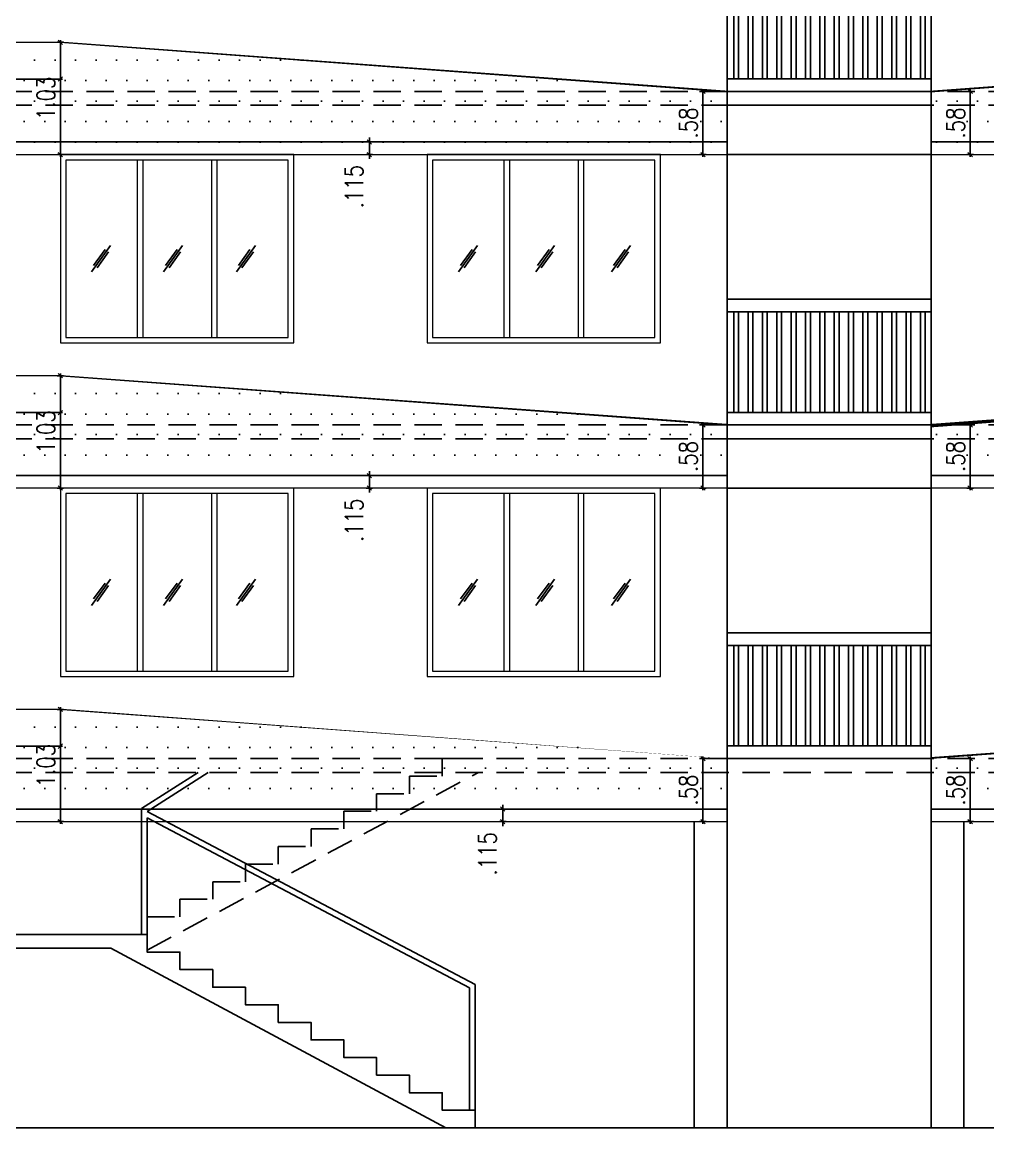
# Model space of a CAD drawing. Header units: inches. Extents: x 14331 to 14549, y 2557 to 2714.
# Drawn here: x 14365.98 to 14374.82, y 2650.61 to 2660.72 of the extents above; entities that cross this region are included whole.
import ezdxf

# ---------------------------------------------------------------- set-up
doc = ezdxf.new("R2010")
doc.units = ezdxf.units.IN
doc.header["$LTSCALE"] = 0.25
doc.header["$MEASUREMENT"] = 0
doc.header["$PDMODE"] = 35
doc.linetypes.add('1', pattern=[0])
doc.linetypes.add('DASHEDX2', pattern=[1.5, 1, -0.5])
for name, color, linetype in [('ELE.PROJ.', 1, 'Continuous'), ('GLASS WINDOW', 251, '1'), ('hatch', 251, 'Continuous'), ('proj-internal', 1, 'DASHEDX2'), ('Stair', 34, 'Continuous'), ('steel', 251, 'Continuous'), ('wall', 7, 'Continuous'), ('WORKING DIM', 7, 'Continuous')]:
    doc.layers.add(name, color=color, linetype=linetype)
doc.layers.add('WINDOW', color=106, linetype='Continuous', lineweight=13)
doc.styles.add('romans', font='romans.shx', dxfattribs={"width": 0.8})
doc.dimstyles.new('121', dxfattribs={"dimscale": 0.1, "dimtxt": 1.65, "dimasz": 0.2, "dimexe": 0.03125, "dimexo": 0.25, "dimgap": 0.5, "dimtad": 1, "dimzin": 4, "dimdsep": 46, "dimtxsty": 'romans', "dimblk1": 'MINITICK', "dimblk2": 'MINITICK', "dimsah": 1, "dimcen": 1, "dimse1": 1, "dimse2": 1, "dimclrd": 252, "dimclre": 256, "dimclrt": 7, "dimadec": 3, "dimazin": 0, "dimtfac": 0.8, "dimtix": 1, "dimtmove": 2, "dimatfit": 3, "dimfxl": 0, "dimtolj": 1, "dimtzin": 3, "dimarcsym": 0})
pattern_1 = [(0, (-249.3390109957127, 17.27428098757355), (0.09375, 0.1875), [0, -0.1875])]
pattern_2 = [(0, (-249.3390109957127, 20.32428098757327), (0.09375, 0.1875), [0, -0.1875])]
pattern_3 = [(0, (-249.3390109957127, 23.37428098757209), (0.09375, 0.1875), [0, -0.1875])]

# ---------------------------------------------------------------- blocks, each defined once
blk = doc.blocks.new('MINITICK')
at = {"color": 7}
for p, q in [((1, 1), (-1, -1)), ((-1, 0), (1, 0)), ((0, -1.5), (0, 1.5))]:
    blk.add_line(p, q, dxfattribs=at)
blk = doc.blocks.new('*D1093')
at = {"layer": 'Defpoints', "color": 0, "transparency": 16777216}
for p in [(14372.21149909216, 2653.987066924358), (14372.43250903034, 2653.987066924358), (14372.43250903042, 2653.410034404048)]:
    blk.add_point(p, dxfattribs=at)
at = {"layer": 'WORKING DIM', "color": 252, "lineweight": -2, "transparency": 16777216}
blk.add_line((14372.21149909216, 2653.430034404048), (14372.21149909216, 2653.967066924358), dxfattribs=at)
at = {"layer": 'WORKING DIM', "color": 252, "lineweight": -2, "transparency": 16777216, "xscale": 0.02, "yscale": 0.02, "zscale": 0.02}
for p, rotation in [((14372.21149909216, 2653.987066924358), 90), ((14372.21149909216, 2653.410034404048), 270)]:
    blk.add_blockref('MINITICK', p, dxfattribs=dict(at, rotation=rotation))
at = {"layer": 'WORKING DIM', "color": 7, "transparency": 16777216, "insert": (14372.07899909216, 2653.698550664205), "char_height": 0.165, "attachment_point": 5, "rotation": 90, "style": 'romans'}
blk.add_mtext('\\A1;.58', dxfattribs=at)
blk = doc.blocks.new('*D1094')
at = {"layer": 'Defpoints', "color": 0, "transparency": 16777216}
for p in [(14374.29988707864, 2653.987066924358), (14374.65658402193, 2653.987066924358), (14374.29988707857, 2653.410034404048)]:
    blk.add_point(p, dxfattribs=at)
at = {"layer": 'WORKING DIM', "color": 252, "lineweight": -2, "transparency": 16777216}
blk.add_line((14374.65658402193, 2653.430034404048), (14374.65658402193, 2653.967066924358), dxfattribs=at)
at = {"layer": 'WORKING DIM', "color": 252, "lineweight": -2, "transparency": 16777216, "xscale": 0.02, "yscale": 0.02, "zscale": 0.02}
for p, rotation in [((14374.65658402193, 2653.987066924358), 90), ((14374.65658402193, 2653.410034404048), 270)]:
    blk.add_blockref('MINITICK', p, dxfattribs=dict(at, rotation=rotation))
at = {"layer": 'WORKING DIM', "color": 7, "transparency": 16777216, "insert": (14374.52408402193, 2653.698550664205), "char_height": 0.165, "attachment_point": 5, "rotation": 90, "style": 'romans'}
blk.add_mtext('\\A1;.58', dxfattribs=at)
blk = doc.blocks.new('*D1099')
at = {"layer": 'Defpoints', "color": 0, "transparency": 16777216}
for p in [(14362.44775293539, 2654.504648325038), (14366.33494805632, 2654.437066924358), (14366.33494805632, 2654.100368775165)]:
    blk.add_point(p, dxfattribs=at)
at = {"layer": 'WORKING DIM', "color": 252, "lineweight": -2, "transparency": 16777216}
blk.add_line((14362.46775293539, 2654.100368775165), (14366.31494805632, 2654.100368775165), dxfattribs=at)
at = {"layer": 'WORKING DIM', "color": 252, "lineweight": -2, "transparency": 16777216, "xscale": 0.02, "yscale": 0.02, "zscale": 0.02, "rotation": 180}
blk.add_blockref('MINITICK', (14362.44775293539, 2654.100368775165), dxfattribs=at)
at = {"layer": 'WORKING DIM', "color": 252, "lineweight": -2, "transparency": 16777216, "xscale": 0.02, "yscale": 0.02, "zscale": 0.02}
blk.add_blockref('MINITICK', (14366.33494805632, 2654.100368775165), dxfattribs=at)
at = {"layer": 'WORKING DIM', "color": 7, "transparency": 16777216, "insert": (14364.39135049586, 2654.232868775165), "char_height": 0.165, "attachment_point": 5, "style": 'romans'}
blk.add_mtext('\\A1;3.89', dxfattribs=at)
blk = doc.blocks.new('*D1101')
at = {"layer": 'Defpoints', "color": 0, "transparency": 16777216}
for p in [(14366.33494805632, 2654.437066924358), (14366.33494805632, 2653.410034404048), (14368.46909439723, 2653.410034404048)]:
    blk.add_point(p, dxfattribs=at)
at = {"layer": 'WORKING DIM', "color": 252, "lineweight": -2, "transparency": 16777216}
blk.add_line((14366.33494805632, 2654.417066924358), (14366.33494805632, 2653.430034404048), dxfattribs=at)
at = {"layer": 'WORKING DIM', "color": 252, "lineweight": -2, "transparency": 16777216, "xscale": 0.02, "yscale": 0.02, "zscale": 0.02}
for p, rotation in [((14366.33494805632, 2654.437066924358), 90), ((14366.33494805632, 2653.410034404048), 270)]:
    blk.add_blockref('MINITICK', p, dxfattribs=dict(at, rotation=rotation))
at = {"layer": 'WORKING DIM', "color": 7, "transparency": 16777216, "insert": (14366.20244805633, 2653.923550664205), "char_height": 0.165, "attachment_point": 5, "rotation": 90, "style": 'romans'}
blk.add_mtext('\\A1;1.03', dxfattribs=at)
blk = doc.blocks.new('*D1110')
at = {"layer": 'Defpoints', "color": 0, "transparency": 16777216}
for p in [(14372.21149909216, 2657.037066924358), (14372.43250903034, 2657.037066924358), (14372.43250903042, 2656.460034404047)]:
    blk.add_point(p, dxfattribs=at)
at = {"layer": 'WORKING DIM', "color": 252, "lineweight": -2, "transparency": 16777216}
blk.add_line((14372.21149909216, 2656.480034404047), (14372.21149909216, 2657.017066924358), dxfattribs=at)
at = {"layer": 'WORKING DIM', "color": 252, "lineweight": -2, "transparency": 16777216, "xscale": 0.02, "yscale": 0.02, "zscale": 0.02}
for p, rotation in [((14372.21149909216, 2657.037066924358), 90), ((14372.21149909216, 2656.460034404047), 270)]:
    blk.add_blockref('MINITICK', p, dxfattribs=dict(at, rotation=rotation))
at = {"layer": 'WORKING DIM', "color": 7, "transparency": 16777216, "insert": (14372.07899909216, 2656.748550664205), "char_height": 0.165, "attachment_point": 5, "rotation": 90, "style": 'romans'}
blk.add_mtext('\\A1;.58', dxfattribs=at)
blk = doc.blocks.new('*D1112')
at = {"layer": 'Defpoints', "color": 0, "transparency": 16777216}
for p in [(14374.29988707864, 2657.037066924358), (14374.65658402193, 2657.037066924358), (14374.29988707857, 2656.460034404047)]:
    blk.add_point(p, dxfattribs=at)
at = {"layer": 'WORKING DIM', "color": 252, "lineweight": -2, "transparency": 16777216}
blk.add_line((14374.65658402193, 2656.480034404047), (14374.65658402193, 2657.017066924358), dxfattribs=at)
at = {"layer": 'WORKING DIM', "color": 252, "lineweight": -2, "transparency": 16777216, "xscale": 0.02, "yscale": 0.02, "zscale": 0.02}
for p, rotation in [((14374.65658402193, 2657.037066924358), 90), ((14374.65658402193, 2656.460034404047), 270)]:
    blk.add_blockref('MINITICK', p, dxfattribs=dict(at, rotation=rotation))
at = {"layer": 'WORKING DIM', "color": 7, "transparency": 16777216, "insert": (14374.52408402193, 2656.748550664205), "char_height": 0.165, "attachment_point": 5, "rotation": 90, "style": 'romans'}
blk.add_mtext('\\A1;.58', dxfattribs=at)
blk = doc.blocks.new('*D1107')
at = {"layer": 'Defpoints', "color": 0, "transparency": 16777216}
for p in [(14362.44775293539, 2657.554648325038), (14366.33494805632, 2657.487066924357), (14366.33494805632, 2657.150368775165)]:
    blk.add_point(p, dxfattribs=at)
at = {"layer": 'WORKING DIM', "color": 252, "lineweight": -2, "transparency": 16777216}
blk.add_line((14362.46775293539, 2657.150368775165), (14366.31494805632, 2657.150368775165), dxfattribs=at)
at = {"layer": 'WORKING DIM', "color": 252, "lineweight": -2, "transparency": 16777216, "xscale": 0.02, "yscale": 0.02, "zscale": 0.02, "rotation": 180}
blk.add_blockref('MINITICK', (14362.44775293539, 2657.150368775165), dxfattribs=at)
at = {"layer": 'WORKING DIM', "color": 252, "lineweight": -2, "transparency": 16777216, "xscale": 0.02, "yscale": 0.02, "zscale": 0.02}
blk.add_blockref('MINITICK', (14366.33494805632, 2657.150368775165), dxfattribs=at)
at = {"layer": 'WORKING DIM', "color": 7, "transparency": 16777216, "insert": (14364.39135049586, 2657.282868775165), "char_height": 0.165, "attachment_point": 5, "style": 'romans'}
blk.add_mtext('\\A1;3.89', dxfattribs=at)
blk = doc.blocks.new('*D1105')
at = {"layer": 'Defpoints', "color": 0, "transparency": 16777216}
for p in [(14366.33494805632, 2657.487066924357), (14366.33494805632, 2656.460034404047), (14368.46909439723, 2656.460034404047)]:
    blk.add_point(p, dxfattribs=at)
at = {"layer": 'WORKING DIM', "color": 252, "lineweight": -2, "transparency": 16777216}
blk.add_line((14366.33494805632, 2657.467066924357), (14366.33494805632, 2656.480034404047), dxfattribs=at)
at = {"layer": 'WORKING DIM', "color": 252, "lineweight": -2, "transparency": 16777216, "xscale": 0.02, "yscale": 0.02, "zscale": 0.02}
for p, rotation in [((14366.33494805632, 2657.487066924357), 90), ((14366.33494805632, 2656.460034404047), 270)]:
    blk.add_blockref('MINITICK', p, dxfattribs=dict(at, rotation=rotation))
at = {"layer": 'WORKING DIM', "color": 7, "transparency": 16777216, "insert": (14366.20244805632, 2656.973550664205), "char_height": 0.165, "attachment_point": 5, "rotation": 90, "style": 'romans'}
blk.add_mtext('\\A1;1.03', dxfattribs=at)
blk = doc.blocks.new('*D1120')
at = {"layer": 'Defpoints', "color": 0, "transparency": 16777216}
for p in [(14372.21149909216, 2660.087066924356), (14372.43250903034, 2660.087066924356), (14372.43250903042, 2659.510034404046)]:
    blk.add_point(p, dxfattribs=at)
at = {"layer": 'WORKING DIM', "color": 252, "lineweight": -2, "transparency": 16777216}
blk.add_line((14372.21149909216, 2659.530034404046), (14372.21149909216, 2660.067066924356), dxfattribs=at)
at = {"layer": 'WORKING DIM', "color": 252, "lineweight": -2, "transparency": 16777216, "xscale": 0.02, "yscale": 0.02, "zscale": 0.02}
for p, rotation in [((14372.21149909216, 2660.087066924356), 90), ((14372.21149909216, 2659.510034404046), 270)]:
    blk.add_blockref('MINITICK', p, dxfattribs=dict(at, rotation=rotation))
at = {"layer": 'WORKING DIM', "color": 7, "transparency": 16777216, "insert": (14372.07899909216, 2659.798550664204), "char_height": 0.165, "attachment_point": 5, "rotation": 90, "style": 'romans'}
blk.add_mtext('\\A1;.58', dxfattribs=at)
blk = doc.blocks.new('*D1122')
at = {"layer": 'Defpoints', "color": 0, "transparency": 16777216}
for p in [(14374.29988707864, 2660.087066924356), (14374.65658402193, 2660.087066924356), (14374.29988707857, 2659.510034404046)]:
    blk.add_point(p, dxfattribs=at)
at = {"layer": 'WORKING DIM', "color": 252, "lineweight": -2, "transparency": 16777216}
blk.add_line((14374.65658402193, 2659.530034404046), (14374.65658402193, 2660.067066924356), dxfattribs=at)
at = {"layer": 'WORKING DIM', "color": 252, "lineweight": -2, "transparency": 16777216, "xscale": 0.02, "yscale": 0.02, "zscale": 0.02}
for p, rotation in [((14374.65658402193, 2660.087066924356), 90), ((14374.65658402193, 2659.510034404046), 270)]:
    blk.add_blockref('MINITICK', p, dxfattribs=dict(at, rotation=rotation))
at = {"layer": 'WORKING DIM', "color": 7, "transparency": 16777216, "insert": (14374.52408402193, 2659.798550664204), "char_height": 0.165, "attachment_point": 5, "rotation": 90, "style": 'romans'}
blk.add_mtext('\\A1;.58', dxfattribs=at)
blk = doc.blocks.new('*D1117')
at = {"layer": 'Defpoints', "color": 0, "transparency": 16777216}
for p in [(14362.44775293539, 2660.604648325037), (14366.33494805632, 2660.537066924356), (14366.33494805632, 2660.200368775163)]:
    blk.add_point(p, dxfattribs=at)
at = {"layer": 'WORKING DIM', "color": 252, "lineweight": -2, "transparency": 16777216}
blk.add_line((14362.46775293539, 2660.200368775163), (14366.31494805632, 2660.200368775163), dxfattribs=at)
at = {"layer": 'WORKING DIM', "color": 252, "lineweight": -2, "transparency": 16777216, "xscale": 0.02, "yscale": 0.02, "zscale": 0.02, "rotation": 180}
blk.add_blockref('MINITICK', (14362.44775293539, 2660.200368775163), dxfattribs=at)
at = {"layer": 'WORKING DIM', "color": 252, "lineweight": -2, "transparency": 16777216, "xscale": 0.02, "yscale": 0.02, "zscale": 0.02}
blk.add_blockref('MINITICK', (14366.33494805632, 2660.200368775163), dxfattribs=at)
at = {"layer": 'WORKING DIM', "color": 7, "transparency": 16777216, "insert": (14364.39135049586, 2660.332868775164), "char_height": 0.165, "attachment_point": 5, "style": 'romans'}
blk.add_mtext('\\A1;3.89', dxfattribs=at)
blk = doc.blocks.new('*D1115')
at = {"layer": 'Defpoints', "color": 0, "transparency": 16777216}
for p in [(14366.33494805632, 2660.537066924356), (14366.33494805632, 2659.510034404046), (14368.46909439723, 2659.510034404046)]:
    blk.add_point(p, dxfattribs=at)
at = {"layer": 'WORKING DIM', "color": 252, "lineweight": -2, "transparency": 16777216}
blk.add_line((14366.33494805632, 2660.517066924356), (14366.33494805632, 2659.530034404046), dxfattribs=at)
at = {"layer": 'WORKING DIM', "color": 252, "lineweight": -2, "transparency": 16777216, "xscale": 0.02, "yscale": 0.02, "zscale": 0.02}
for p, rotation in [((14366.33494805632, 2660.537066924356), 90), ((14366.33494805632, 2659.510034404046), 270)]:
    blk.add_blockref('MINITICK', p, dxfattribs=dict(at, rotation=rotation))
at = {"layer": 'WORKING DIM', "color": 7, "transparency": 16777216, "insert": (14366.20244805632, 2660.023550664203), "char_height": 0.165, "attachment_point": 5, "rotation": 90, "style": 'romans'}
blk.add_mtext('\\A1;1.03', dxfattribs=at)
blk = doc.blocks.new('*D1277')
at = {"layer": 'Defpoints', "color": 0, "transparency": 16777216}
for p in [(14370.38151505174, 2653.525034405184), (14370.58089537103, 2653.525034405184), (14370.58089537103, 2653.410034405184)]:
    blk.add_point(p, dxfattribs=at)
at = {"layer": 'WORKING DIM', "color": 252, "lineweight": -2, "transparency": 16777216}
for p, q in [((14370.38151505174, 2653.545034405184), (14370.38151505174, 2653.565034405184)), ((14370.38151505174, 2653.410034405184), (14370.38151505174, 2653.525034405184)), ((14370.38151505174, 2653.390034405184), (14370.38151505174, 2653.370034405184))]:
    blk.add_line(p, q, dxfattribs=at)
at = {"layer": 'WORKING DIM', "color": 252, "lineweight": -2, "transparency": 16777216, "xscale": 0.02, "yscale": 0.02, "zscale": 0.02}
for p, rotation in [((14370.38151505174, 2653.525034405184), 270), ((14370.38151505174, 2653.410034405184), 90)]:
    blk.add_blockref('MINITICK', p, dxfattribs=dict(at, rotation=rotation))
at = {"layer": 'WORKING DIM', "color": 7, "transparency": 16777216, "insert": (14370.24151505174, 2653.116214339031), "char_height": 0.165, "attachment_point": 5, "rotation": 90, "style": 'romans'}
blk.add_mtext('\\A1;.115', dxfattribs=at)
blk = doc.blocks.new('*D1282')
at = {"layer": 'Defpoints', "color": 0, "transparency": 16777216}
for p in [(14369.16122193806, 2656.575034405022), (14369.36060225735, 2656.575034405022), (14369.36060225735, 2656.460034405022)]:
    blk.add_point(p, dxfattribs=at)
at = {"layer": 'WORKING DIM', "color": 252, "lineweight": -2, "transparency": 16777216}
for p, q in [((14369.16122193806, 2656.595034405022), (14369.16122193806, 2656.615034405022)), ((14369.16122193806, 2656.460034405022), (14369.16122193806, 2656.575034405022)), ((14369.16122193806, 2656.440034405022), (14369.16122193806, 2656.420034405022))]:
    blk.add_line(p, q, dxfattribs=at)
at = {"layer": 'WORKING DIM', "color": 252, "lineweight": -2, "transparency": 16777216, "xscale": 0.02, "yscale": 0.02, "zscale": 0.02}
for p, rotation in [((14369.16122193806, 2656.575034405022), 270), ((14369.16122193806, 2656.460034405022), 90)]:
    blk.add_blockref('MINITICK', p, dxfattribs=dict(at, rotation=rotation))
at = {"layer": 'WORKING DIM', "color": 7, "transparency": 16777216, "insert": (14369.02122193806, 2656.166214338869), "char_height": 0.165, "attachment_point": 5, "rotation": 90, "style": 'romans'}
blk.add_mtext('\\A1;.115', dxfattribs=at)
blk = doc.blocks.new('*D1284')
at = {"layer": 'Defpoints', "color": 0, "transparency": 16777216}
for p in [(14369.16122193847, 2659.62503440502), (14369.36060225775, 2659.62503440502), (14369.36060225775, 2659.510034405021)]:
    blk.add_point(p, dxfattribs=at)
at = {"layer": 'WORKING DIM', "color": 252, "lineweight": -2, "transparency": 16777216}
for p, q in [((14369.16122193847, 2659.64503440502), (14369.16122193847, 2659.66503440502)), ((14369.16122193847, 2659.510034405021), (14369.16122193847, 2659.62503440502)), ((14369.16122193847, 2659.490034405021), (14369.16122193847, 2659.470034405021))]:
    blk.add_line(p, q, dxfattribs=at)
at = {"layer": 'WORKING DIM', "color": 252, "lineweight": -2, "transparency": 16777216, "xscale": 0.02, "yscale": 0.02, "zscale": 0.02}
for p, rotation in [((14369.16122193847, 2659.62503440502), 270), ((14369.16122193847, 2659.510034405021), 90)]:
    blk.add_blockref('MINITICK', p, dxfattribs=dict(at, rotation=rotation))
at = {"layer": 'WORKING DIM', "color": 7, "transparency": 16777216, "insert": (14369.02122193847, 2659.216214338868), "char_height": 0.165, "attachment_point": 5, "rotation": 90, "style": 'romans'}
blk.add_mtext('\\A1;.115', dxfattribs=at)

msp = doc.modelspace()

# ---------------------------------------------------------------- hatches: boundary and pattern name
at = {"layer": 'hatch'}
h = msp.add_hatch(dxfattribs=at)
h.set_pattern_fill('ANSI32', color=8, scale=0.35, angle=45)
h.set_pattern_definition([(90, (-132.2053346511457, 41.9278690341871), (-0.13125, 2.775557561562891e-17), []), (90, (-132.1615846512191, 41.9716190341137), (-0.13125, 2.775557561562891e-17), [])])
h.paths.add_polyline_path([(14374.29988707864, 2661.122099444669), (14372.43250903034, 2661.122099444669), (14372.43250903034, 2660.202099444668), (14374.29988707864, 2660.202099444668)])
at = {"layer": 'hatch', "true_color": 0xc7b399}
h = msp.add_hatch(dxfattribs=at)
h.set_pattern_fill('DOTS', color=253, scale=3)
h.set_pattern_definition(pattern_3)
h.paths.add_polyline_path([(14366.33494805632, 2660.537066924356), (14362.44775293539, 2660.537066924356), (14362.44775293539, 2659.510034404046), (14372.43250903042, 2659.510034404046), (14372.43250903034, 2660.087066924356)])
h = msp.add_hatch(dxfattribs=at)
h.set_pattern_fill('DOTS', color=253, scale=3)
h.set_pattern_definition(pattern_3)
h.paths.add_polyline_path([(14374.29988707864, 2660.087066924356), (14374.29988707857, 2659.510034404046), (14384.28464317359, 2659.510034404046), (14384.28464317359, 2660.537066924356), (14380.39744805266, 2660.537066924356)])
at = {"layer": 'hatch'}
h = msp.add_hatch(dxfattribs=at)
h.set_pattern_fill('ANSI32', color=8, scale=0.35, angle=45)
h.set_pattern_definition([(90, (-132.2053346511457, 38.87783651387508), (-0.13125, 2.775557561562891e-17), []), (90, (-132.1615846512191, 38.92158651380169), (-0.13125, 2.775557561562891e-17), [])])
h.paths.add_polyline_path([(14374.29988707864, 2658.072066924357), (14372.43250903034, 2658.072066924357), (14372.43250903034, 2657.152066924356), (14374.29988707864, 2657.152066924356)])
at = {"layer": 'hatch', "true_color": 0xc7b399}
h = msp.add_hatch(dxfattribs=at)
h.set_pattern_fill('DOTS', color=253, scale=3)
h.set_pattern_definition(pattern_2)
h.paths.add_polyline_path([(14366.33494805632, 2657.487066924357), (14362.44775293539, 2657.487066924357), (14362.44775293539, 2656.460034404047), (14372.43250903042, 2656.460034404047), (14372.43250903034, 2657.037066924358)])
h = msp.add_hatch(dxfattribs=at)
h.set_pattern_fill('DOTS', color=253, scale=3)
h.set_pattern_definition(pattern_2)
h.paths.add_polyline_path([(14374.29988707864, 2657.037066924358), (14374.29988707857, 2656.460034404047), (14384.28464317359, 2656.460034404047), (14384.28464317359, 2657.487066924357), (14380.39744805266, 2657.487066924357)])
at = {"layer": 'hatch'}
h = msp.add_hatch(dxfattribs=at)
h.set_pattern_fill('ANSI32', color=8, scale=0.35, angle=45)
h.set_pattern_definition([(90, (-132.2053346511457, 35.82783651387626), (-0.13125, 2.775557561562891e-17), []), (90, (-132.1615846512191, 35.87158651380287), (-0.13125, 2.775557561562891e-17), [])])
h.paths.add_polyline_path([(14374.29988707864, 2655.022066924358), (14372.43250903034, 2655.022066924358), (14372.43250903034, 2654.102066924358), (14374.29988707864, 2654.102066924358)])
at = {"layer": 'hatch', "true_color": 0xc7b399}
h = msp.add_hatch(dxfattribs=at)
h.set_pattern_fill('DOTS', color=253, scale=3)
h.set_pattern_definition(pattern_1)
h.paths.add_polyline_path([(14366.33494805632, 2654.437066924358), (14362.44775293539, 2654.437066924358), (14362.44775293539, 2653.410034404048), (14372.43250903042, 2653.410034404048), (14372.43250903034, 2653.987066924358)])
h = msp.add_hatch(dxfattribs=at)
h.set_pattern_fill('DOTS', color=253, scale=3)
h.set_pattern_definition(pattern_1)
h.paths.add_polyline_path([(14374.29988707864, 2653.987066924358), (14374.29988707857, 2653.410034404048), (14384.28464317359, 2653.410034404048), (14384.28464317359, 2654.437066924358), (14380.39744805266, 2654.437066924358)])

# ---------------------------------------------------------------- linework, layer by layer
at = {"layer": 'ELE.PROJ.'}
for p, q in [((14361.99775293537, 2659.625034404046), (14372.4325090304, 2659.625034405427)), ((14384.73464317362, 2659.625034404046), (14374.29988707859, 2659.625034405427)), ((14361.99775293537, 2656.575034404047), (14372.4325090304, 2656.575034405429)), ((14384.73464317362, 2656.575034404047), (14374.29988707859, 2656.575034405429)), ((14361.99775293537, 2653.525034404047), (14372.4325090304, 2653.525034405429)), ((14384.73464317362, 2653.525034404047), (14374.29988707859, 2653.525034405429))]:
    msp.add_line(p, q, dxfattribs=at)
at = {"layer": 'ELE.PROJ.', "const_width": 0.012}
for points in [[(14361.99775293539, 2660.537066924356), (14366.33494805632, 2660.537066924356), (14372.43250903034, 2660.087066924356), (14372.43250903042, 2659.510034404046), (14361.99775293539, 2659.510034404046)], [(14384.7346431736, 2660.537066924356), (14380.39744805266, 2660.537066924356), (14374.29988707864, 2660.087066924356), (14374.29988707857, 2659.510034404046), (14384.7346431736, 2659.510034404046)], [(14361.99775293539, 2657.487066924357), (14366.33494805632, 2657.487066924357), (14372.43250903034, 2657.037066924358), (14372.43250903042, 2656.460034404047), (14361.99775293539, 2656.460034404047)], [(14384.7346431736, 2657.487066924357), (14380.39744805266, 2657.487066924357), (14374.29988707864, 2657.037066924358), (14374.29988707857, 2656.460034404047), (14384.7346431736, 2656.460034404047)], [(14361.99775293539, 2654.437066924358), (14366.33494805632, 2654.437066924358), (14372.43250903034, 2653.987066924358), (14372.43250903042, 2653.410034404048), (14361.99775293539, 2653.410034404048)], [(14384.7346431736, 2654.437066924358), (14380.39744805266, 2654.437066924358), (14374.29988707864, 2653.987066924358), (14374.29988707857, 2653.410034404048), (14384.7346431736, 2653.410034404048)]]:
    msp.add_lwpolyline(points, close=True, dxfattribs=at)
at = {"layer": 'GLASS WINDOW', "color": 4, "ltscale": 200}
for p, q in [((14366.79383909904, 2658.678305235789), (14366.62019326869, 2658.436833545818)), ((14366.74326783, 2658.642237362393), (14366.63828953604, 2658.496254668765)), ((14367.45298762675, 2658.678305235789), (14367.2793417964, 2658.436833545818)), ((14367.4024163577, 2658.642237362393), (14367.29743806375, 2658.496254668765)), ((14368.1191446164, 2658.678305235789), (14367.94549878606, 2658.436833545818)), ((14368.06857334736, 2658.642237362393), (14367.9635950534, 2658.496254668765)), ((14370.15047960189, 2658.678305235789), (14369.97683377154, 2658.436833545818)), ((14370.09990833284, 2658.642237362393), (14369.99493003888, 2658.496254668765)), ((14370.85589384049, 2658.678305235789), (14370.68224801014, 2658.436833545818)), ((14370.80532257144, 2658.642237362393), (14370.70034427748, 2658.496254668765)), ((14371.55061660772, 2658.678305235789), (14371.37697077737, 2658.436833545818)), ((14371.50004533867, 2658.642237362393), (14371.39506704472, 2658.496254668765)), ((14366.7757428317, 2658.618884112841), (14366.67076453774, 2658.472901419213)), ((14367.4348913594, 2658.618884112841), (14367.32991306545, 2658.472901419213)), ((14368.10104834906, 2658.618884112841), (14367.9960700551, 2658.472901419213)), ((14370.13238333454, 2658.618884112841), (14370.02740504058, 2658.472901419213)), ((14370.83779757314, 2658.618884112841), (14370.73281927918, 2658.472901419213)), ((14371.53252034038, 2658.618884112841), (14371.42754204642, 2658.472901419213)), ((14366.79383909904, 2655.62830523579), (14366.62019326869, 2655.386833545819)), ((14367.45298762675, 2655.62830523579), (14367.2793417964, 2655.386833545819)), ((14368.1191446164, 2655.62830523579), (14367.94549878606, 2655.386833545819)), ((14370.15047960189, 2655.62830523579), (14369.97683377154, 2655.386833545819)), ((14370.85589384049, 2655.62830523579), (14370.68224801014, 2655.386833545819)), ((14371.55061660772, 2655.62830523579), (14371.37697077737, 2655.386833545819)), ((14366.74326783, 2655.592237362394), (14366.63828953604, 2655.446254668766)), ((14366.7757428317, 2655.568884112842), (14366.67076453774, 2655.422901419214)), ((14367.4024163577, 2655.592237362394), (14367.29743806375, 2655.446254668766)), ((14367.4348913594, 2655.568884112842), (14367.32991306545, 2655.422901419214)), ((14368.06857334736, 2655.592237362394), (14367.9635950534, 2655.446254668766)), ((14368.10104834906, 2655.568884112842), (14367.9960700551, 2655.422901419214)), ((14370.09990833284, 2655.592237362394), (14369.99493003888, 2655.446254668766)), ((14370.13238333454, 2655.568884112842), (14370.02740504058, 2655.422901419214)), ((14370.80532257144, 2655.592237362394), (14370.70034427748, 2655.446254668766)), ((14370.83779757314, 2655.568884112842), (14370.73281927918, 2655.422901419214)), ((14371.50004533867, 2655.592237362394), (14371.39506704472, 2655.446254668766)), ((14371.53252034038, 2655.568884112842), (14371.42754204642, 2655.422901419214))]:
    msp.add_line(p, q, dxfattribs=at)
at = {"layer": 'proj-internal', "color": 251}
for p, q in [((14362.44775293539, 2660.087099444669), (14384.28464317359, 2660.087099444669)), ((14362.44775293539, 2659.960066924358), (14384.28464317359, 2659.960066924358)), ((14362.44775293539, 2657.037066924357), (14384.28464317359, 2657.037066924357)), ((14362.44775293539, 2656.910034404047), (14384.28464317359, 2656.910034404047)), ((14362.44775293539, 2653.987066924358), (14384.2846431736, 2653.987066924358)), ((14362.44775293539, 2653.860034404047), (14384.2846431736, 2653.860034404047)), ((14367.1279307276, 2652.23487676581), (14370.1597616784, 2653.860034404047))]:
    msp.add_line(p, q, dxfattribs=at)
for points in [[(14369.82793072759, 2653.826257400542), (14369.82793072759, 2653.987066924351), (14370.12793072759, 2653.987066924351)], [(14369.52793072759, 2653.665447876732), (14369.52793072759, 2653.826257400542), (14369.82793072759, 2653.826257400542)], [(14369.22793072759, 2653.504638352923), (14369.22793072759, 2653.665447876732), (14369.52793072759, 2653.665447876732)], [(14368.92793072759, 2653.343828829114), (14368.92793072759, 2653.504638352923), (14369.22793072759, 2653.504638352923)], [(14368.62793072759, 2653.183019305304), (14368.62793072759, 2653.343828829114), (14368.92793072759, 2653.343828829114)], [(14368.3279307276, 2653.022209781494), (14368.3279307276, 2653.183019305304), (14368.62793072759, 2653.183019305304)], [(14368.0279307276, 2652.861400257685), (14368.0279307276, 2653.022209781494), (14368.3279307276, 2653.022209781494)], [(14367.7279307276, 2652.700590733875), (14367.7279307276, 2652.861400257685), (14368.0279307276, 2652.861400257685)], [(14367.4279307276, 2652.539781210066), (14367.4279307276, 2652.700590733875), (14367.7279307276, 2652.700590733875)], [(14367.1279307276, 2652.378971686256), (14367.1279307276, 2652.539781210066), (14367.4279307276, 2652.539781210066)]]:
    msp.add_lwpolyline(points, dxfattribs=at)
at = {"layer": 'Stair', "ltscale": 10}
for points in [[(14370.12793072715, 2650.610066924358), (14370.12793072715, 2650.770876448167), (14369.8279307272, 2650.770876448167), (14369.8279307272, 2650.931685971976), (14369.52793072724, 2650.931685971976), (14369.52793072724, 2651.092495495785), (14369.22793072729, 2651.092495495785), (14369.22793072729, 2651.253305019594), (14368.92793072733, 2651.253305019594), (14368.92793072733, 2651.414114543403), (14368.62793072738, 2651.414114543403), (14368.62793072738, 2651.574924067212), (14368.32793072742, 2651.574924067212), (14368.32793072742, 2651.735733591021), (14368.02793072746, 2651.735733591021), (14368.02793072746, 2651.896543114829), (14367.72793072751, 2651.896543114829), (14367.72793072751, 2652.057352638638), (14367.42793072755, 2652.057352638638), (14367.42793072755, 2652.218162162447), (14367.1279307276, 2652.218162162447), (14367.1279307276, 2652.378971686256), (14365.12427732671, 2652.378971686256)], [(14365.23927732671, 2652.251971686256), (14366.79603910816, 2652.251971686256), (14369.85911284184, 2650.610066924358)]]:
    msp.add_lwpolyline(points, dxfattribs=at)
at = {"layer": 'steel', "ltscale": 10}
for p, q in [((14367.0779307276, 2653.528971686256), (14367.59435434924, 2653.860034404048)), ((14367.12876652383, 2653.502168800404), (14367.68699987709, 2653.860034404047)), ((14367.0779307276, 2652.378971686256), (14367.0779307276, 2653.528971686256)), ((14367.12876652383, 2653.502168800404), (14370.12793072715, 2651.920876448167)), ((14367.1279307276, 2652.378971686256), (14367.1279307276, 2653.446085434645)), ((14367.1279307276, 2653.446085434645), (14370.07793072716, 2651.890714630599)), ((14370.07793072716, 2650.770876448167), (14370.07793072716, 2651.890714630599)), ((14370.12793072715, 2650.770876448167), (14370.12793072715, 2651.920876448167))]:
    msp.add_line(p, q, dxfattribs=at)
at = {"layer": 'wall'}
for p, q in [((14372.43250903034, 2653.860034404047), (14372.43250903034, 2691.737001883737)), ((14374.29988707864, 2653.860034404047), (14374.29988707864, 2691.737001883737)), ((14372.43250903034, 2659.510034404046), (14374.29988707864, 2659.510034404046)), ((14372.43250903042, 2653.860034404047), (14372.43250903042, 2650.610066924358)), ((14374.29988707872, 2653.860034404047), (14374.29988707872, 2650.610066924358)), ((14372.13250903042, 2653.410034404048), (14372.13250903042, 2650.610066924358)), ((14374.59988707872, 2653.410034404048), (14374.59988707872, 2650.610066924358)), ((14362.44775293539, 2650.610066924358), (14384.2846431736, 2650.610066924358))]:
    msp.add_line(p, q, dxfattribs=at)
at = {"layer": 'wall', "color": 8}
for p, q in [((14372.43250903034, 2660.202099444668), (14374.29988707864, 2660.202099444668)), ((14372.43250903034, 2660.087099444669), (14374.29988707864, 2660.087099444669)), ((14372.43250903034, 2659.960034404046), (14374.29988707864, 2659.960034404046)), ((14372.43250903034, 2658.187066924357), (14374.29988707864, 2658.187066924357)), ((14372.43250903034, 2658.072066924357), (14374.29988707864, 2658.072066924357)), ((14372.43250903034, 2657.152066924356), (14374.29988707864, 2657.152066924356)), ((14372.43250903034, 2657.037066924357), (14374.29988707864, 2657.037066924357)), ((14372.43250903034, 2656.910034404047), (14374.29988707864, 2656.910034404047)), ((14372.43250903034, 2656.460034404047), (14374.29988707864, 2656.460034404047)), ((14372.43250903034, 2655.137066924358), (14374.29988707864, 2655.137066924358)), ((14372.43250903034, 2655.022066924358), (14374.29988707864, 2655.022066924358)), ((14372.43250903034, 2654.102066924358), (14374.29988707864, 2654.102066924358)), ((14372.43250903034, 2653.987066924358), (14374.29988707864, 2653.987066924358))]:
    msp.add_line(p, q, dxfattribs=at)
at = {"layer": 'WINDOW'}
for p, q in [((14367.03799683663, 2659.460034404046), (14367.03799683663, 2657.837066924357)), ((14367.08799683662, 2659.460034404046), (14367.08799683663, 2657.837066924357)), ((14367.71604561693, 2659.460034404046), (14367.71604561693, 2657.837066924357)), ((14367.76604561693, 2659.460034404046), (14367.76604561693, 2657.837066924357)), ((14370.39165537234, 2659.460034404046), (14370.39165537234, 2657.837066924357)), ((14370.44165537233, 2659.460034404046), (14370.44165537234, 2657.837066924357)), ((14371.06970415264, 2659.460034404046), (14371.06970415264, 2657.837066924357)), ((14371.11970415264, 2659.460034404046), (14371.11970415264, 2657.837066924357)), ((14367.03799683663, 2656.410034404047), (14367.03799683663, 2654.787066924358)), ((14367.08799683662, 2656.410034404047), (14367.08799683663, 2654.787066924358)), ((14367.71604561693, 2656.410034404047), (14367.71604561693, 2654.787066924358)), ((14367.76604561693, 2656.410034404047), (14367.76604561693, 2654.787066924358)), ((14370.39165537234, 2656.410034404047), (14370.39165537234, 2654.787066924358)), ((14370.44165537233, 2656.410034404047), (14370.44165537234, 2654.787066924358)), ((14371.06970415264, 2656.410034404047), (14371.06970415264, 2654.787066924358)), ((14371.11970415264, 2656.410034404047), (14371.11970415264, 2654.787066924358))]:
    msp.add_line(p, q, dxfattribs=at)
for points in [[(14366.33494805632, 2657.787066924357), (14368.46909439723, 2657.787066924357), (14368.46909439723, 2659.510034404046), (14366.33494805632, 2659.510034404046)], [(14366.38494805632, 2657.837066924357), (14368.41909439723, 2657.837066924357), (14368.41909439723, 2659.460034404046), (14366.38494805632, 2659.460034404046)], [(14369.68860659204, 2657.787066924357), (14371.82275293294, 2657.787066924357), (14371.82275293294, 2659.510034404046), (14369.68860659203, 2659.510034404046)], [(14369.73860659203, 2657.837066924357), (14371.77275293294, 2657.837066924357), (14371.77275293294, 2659.460034404046), (14369.73860659203, 2659.460034404046)], [(14366.33494805632, 2654.737066924358), (14368.46909439723, 2654.737066924358), (14368.46909439723, 2656.460034404047), (14366.33494805632, 2656.460034404047)], [(14369.68860659204, 2654.737066924358), (14371.82275293294, 2654.737066924358), (14371.82275293294, 2656.460034404047), (14369.68860659203, 2656.460034404047)], [(14366.38494805632, 2654.787066924358), (14368.41909439723, 2654.787066924358), (14368.41909439723, 2656.410034404047), (14366.38494805632, 2656.410034404047)], [(14369.73860659203, 2654.787066924358), (14371.77275293294, 2654.787066924358), (14371.77275293294, 2656.410034404047), (14369.73860659203, 2656.410034404047)]]:
    msp.add_lwpolyline(points, close=True, dxfattribs=at)

# ---------------------------------------------------------------- dimensions: what is measured, and where the dimension line sits
at = {"layer": 'WORKING DIM'}
for base, p1, p2, picture, middle in [((14366.33494805632, 2660.200368775163), (14362.44775293539, 2660.604648325037), (14366.33494805632, 2660.537066924356), '*D1117', (14364.39135049586, 2660.332868775164)), ((14366.33494805632, 2657.150368775165), (14362.44775293539, 2657.554648325038), (14366.33494805632, 2657.487066924357), '*D1107', (14364.39135049586, 2657.282868775165)), ((14366.33494805632, 2654.100368775165), (14362.44775293539, 2654.504648325038), (14366.33494805632, 2654.437066924358), '*D1099', (14364.39135049586, 2654.232868775165))]:
    dim = msp.add_linear_dim(base=base, p1=p1, p2=p2, dimstyle='121', override={"dimfxl": 0.18, "dimfxlon": 1}, dxfattribs=at)
    dim.commit()
    dim.dimension.update_dxf_attribs({"geometry": picture, "text_midpoint": middle})
for base, p1, p2, picture, middle in [((14366.33494805632, 2659.510034404046), (14366.33494805632, 2660.537066924356), (14368.46909439723, 2659.510034404046), '*D1115', (14366.20244805632, 2660.023550664203)), ((14372.21149909216, 2660.087066924356), (14372.43250903042, 2659.510034404046), (14372.43250903034, 2660.087066924356), '*D1120', (14372.07899909216, 2659.798550664204)), ((14374.65658402193, 2660.087066924356), (14374.29988707857, 2659.510034404046), (14374.29988707864, 2660.087066924356), '*D1122', (14374.52408402193, 2659.798550664204)), ((14366.33494805632, 2656.460034404047), (14366.33494805632, 2657.487066924357), (14368.46909439723, 2656.460034404047), '*D1105', (14366.20244805632, 2656.973550664205)), ((14372.21149909216, 2657.037066924358), (14372.43250903042, 2656.460034404047), (14372.43250903034, 2657.037066924358), '*D1110', (14372.07899909216, 2656.748550664205)), ((14374.65658402193, 2657.037066924358), (14374.29988707857, 2656.460034404047), (14374.29988707864, 2657.037066924358), '*D1112', (14374.52408402193, 2656.748550664205)), ((14366.33494805632, 2653.410034404048), (14366.33494805632, 2654.437066924358), (14368.46909439723, 2653.410034404048), '*D1101', (14366.20244805633, 2653.923550664205)), ((14372.21149909216, 2653.987066924358), (14372.43250903042, 2653.410034404048), (14372.43250903034, 2653.987066924358), '*D1093', (14372.07899909216, 2653.698550664205)), ((14374.65658402193, 2653.987066924358), (14374.29988707857, 2653.410034404048), (14374.29988707864, 2653.987066924358), '*D1094', (14374.52408402193, 2653.698550664205))]:
    dim = msp.add_linear_dim(base=base, p1=p1, p2=p2, angle=90, dimstyle='121', override={"dimfxl": 0.18, "dimfxlon": 1}, dxfattribs=at)
    dim.commit()
    dim.dimension.update_dxf_attribs({"geometry": picture, "text_midpoint": middle})
for base, p1, p2, picture, middle in [((14369.16122193847, 2659.62503440502), (14369.36060225775, 2659.510034405021), (14369.36060225775, 2659.62503440502), '*D1284', (14369.02122193847, 2659.216214338868)), ((14369.16122193806, 2656.575034405022), (14369.36060225735, 2656.460034405022), (14369.36060225735, 2656.575034405022), '*D1282', (14369.02122193806, 2656.166214338869)), ((14370.38151505174, 2653.525034405184), (14370.58089537103, 2653.410034405184), (14370.58089537103, 2653.525034405184), '*D1277', (14370.24151505174, 2653.116214339031))]:
    dim = msp.add_linear_dim(base=base, p1=p1, p2=p2, angle=90, text='.115', dimstyle='121', override={"dimfxl": 0.18, "dimfxlon": 1}, dxfattribs=at)
    dim.commit()
    dim.dimension.update_dxf_attribs({"geometry": picture, "text_midpoint": middle, "dimtype": 160})

doc.saveas('drawing.dxf')
